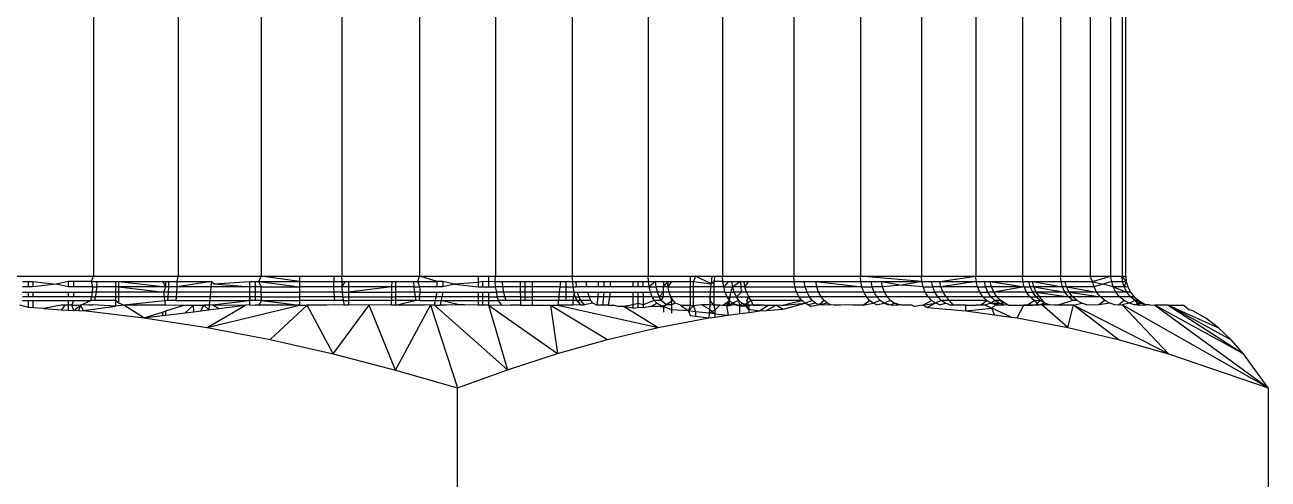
# Model space of a CAD drawing. Header units: millimetres. Extents: x 243 to 2849, y 203 to 3454.
# Drawn here: x 1008.44 to 1019.15, y 1586.66 to 1590.57 of the extents above; entities that cross this region are included whole.
import ezdxf

# ---------------------------------------------------------------- set-up
doc = ezdxf.new("R2010")
doc.units = ezdxf.units.MM

msp = doc.modelspace()

# ---------------------------------------------------------------- linework, layer by layer
for p, q in [((1009.028, 1590.656), (1009.028, 1588.406)), ((1009.757, 1590.656), (1009.757, 1588.406)), ((1010.474, 1590.656), (1010.474, 1588.406)), ((1011.17, 1590.656), (1011.17, 1588.406)), ((1011.838, 1590.656), (1011.838, 1588.406)), ((1012.494, 1590.656), (1012.494, 1588.406)), ((1013.155, 1590.656), (1013.155, 1588.406)), ((1013.81, 1590.656), (1013.81, 1588.406)), ((1014.45, 1590.656), (1014.45, 1588.406)), ((1015.063, 1590.656), (1015.063, 1588.406)), ((1015.638, 1590.656), (1015.638, 1588.406)), ((1016.164, 1590.656), (1016.164, 1588.406)), ((1016.632, 1590.656), (1016.632, 1588.406)), ((1017.034, 1590.656), (1017.034, 1588.406)), ((1017.363, 1590.656), (1017.363, 1588.406)), ((1017.617, 1590.656), (1017.617, 1588.406)), ((1017.793, 1590.656), (1017.793, 1588.406)), ((1017.895, 1590.656), (1017.895, 1588.406)), ((1017.925, 1588.406), (1017.925, 1590.656)), ((1008.297, 1588.406), (1009.028, 1588.406)), ((1009.01, 1588.361), (1009.028, 1588.406)), ((1009.028, 1588.406), (1009.757, 1588.406)), ((1009.75, 1588.361), (1009.757, 1588.406)), ((1009.757, 1588.406), (1010.474, 1588.406)), ((1010.453, 1588.361), (1010.474, 1588.406)), ((1010.474, 1588.406), (1010.803, 1588.406)), ((1010.803, 1588.361), (1010.474, 1588.406)), ((1010.803, 1588.406), (1011.099, 1588.406)), ((1010.803, 1588.406), (1010.803, 1588.361)), ((1011.099, 1588.406), (1011.17, 1588.406)), ((1011.099, 1588.406), (1011.099, 1588.361)), ((1011.17, 1588.406), (1011.838, 1588.406)), ((1011.171, 1588.361), (1011.17, 1588.406)), ((1011.823, 1588.361), (1011.838, 1588.406)), ((1011.838, 1588.406), (1012.343, 1588.406)), ((1011.989, 1588.361), (1011.838, 1588.406)), ((1012.343, 1588.406), (1012.343, 1588.351)), ((1012.343, 1588.406), (1012.434, 1588.406)), ((1012.434, 1588.406), (1012.434, 1588.357)), ((1012.434, 1588.406), (1012.494, 1588.406)), ((1012.489, 1588.361), (1012.494, 1588.406)), ((1012.494, 1588.406), (1013.155, 1588.406)), ((1013.155, 1588.406), (1013.81, 1588.406)), ((1013.16, 1588.361), (1013.155, 1588.406)), ((1013.812, 1588.361), (1013.81, 1588.406)), ((1013.81, 1588.406), (1014.17, 1588.406)), ((1014.17, 1588.406), (1014.217, 1588.406)), ((1014.17, 1588.406), (1014.17, 1588.361)), ((1014.217, 1588.406), (1014.199, 1588.361)), ((1014.217, 1588.406), (1014.356, 1588.406)), ((1014.352, 1588.341), (1014.217, 1588.406)), ((1014.356, 1588.406), (1014.352, 1588.341)), ((1014.356, 1588.406), (1014.383, 1588.406)), ((1014.383, 1588.406), (1014.376, 1588.361)), ((1014.383, 1588.406), (1014.45, 1588.406)), ((1014.45, 1588.406), (1015.063, 1588.406)), ((1014.452, 1588.361), (1014.45, 1588.406)), ((1015.063, 1588.406), (1015.638, 1588.406)), ((1015.066, 1588.361), (1015.063, 1588.406)), ((1015.638, 1588.406), (1016.164, 1588.406)), ((1015.641, 1588.361), (1015.638, 1588.406)), ((1016.168, 1588.361), (1015.638, 1588.406)), ((1016.164, 1588.406), (1016.632, 1588.406)), ((1016.168, 1588.361), (1016.164, 1588.406)), ((1016.322, 1588.361), (1016.632, 1588.406)), ((1016.632, 1588.406), (1017.034, 1588.406)), ((1016.636, 1588.361), (1016.632, 1588.406)), ((1017.034, 1588.406), (1017.363, 1588.406)), ((1017.038, 1588.361), (1017.034, 1588.406)), ((1017.363, 1588.406), (1017.617, 1588.406)), ((1017.367, 1588.361), (1017.363, 1588.406)), ((1017.617, 1588.406), (1017.793, 1588.406)), ((1017.639, 1588.361), (1017.617, 1588.406)), ((1017.639, 1588.361), (1017.793, 1588.406)), ((1017.793, 1588.406), (1017.895, 1588.406)), ((1017.804, 1588.361), (1017.793, 1588.406)), ((1017.895, 1588.406), (1017.925, 1588.406)), ((1017.898, 1588.361), (1017.895, 1588.406)), ((1017.929, 1588.361), (1017.895, 1588.406)), ((1017.925, 1588.406), (1017.929, 1588.361)), ((1008.416, 1588.361), (1008.467, 1588.361)), ((1008.467, 1588.314), (1008.416, 1588.314)), ((1008.416, 1588.269), (1008.467, 1588.269)), ((1008.467, 1588.314), (1008.467, 1588.361)), ((1008.467, 1588.361), (1008.506, 1588.361)), ((1008.506, 1588.314), (1008.467, 1588.314)), ((1008.467, 1588.229), (1008.467, 1588.269)), ((1008.467, 1588.269), (1008.506, 1588.269)), ((1008.506, 1588.361), (1008.506, 1588.314)), ((1008.506, 1588.361), (1008.708, 1588.337)), ((1008.708, 1588.337), (1008.506, 1588.314)), ((1008.506, 1588.269), (1008.506, 1588.229)), ((1008.506, 1588.269), (1008.811, 1588.269)), ((1008.811, 1588.361), (1008.708, 1588.337)), ((1008.811, 1588.314), (1008.708, 1588.337)), ((1008.811, 1588.361), (1008.811, 1588.314)), ((1008.86, 1588.361), (1008.811, 1588.361)), ((1008.86, 1588.314), (1008.811, 1588.314)), ((1008.811, 1588.269), (1008.811, 1588.229)), ((1008.811, 1588.269), (1008.86, 1588.269)), ((1008.86, 1588.314), (1008.86, 1588.361)), ((1009.01, 1588.361), (1008.86, 1588.361)), ((1009.024, 1588.314), (1008.86, 1588.314)), ((1008.86, 1588.229), (1008.86, 1588.269)), ((1008.86, 1588.269), (1009.02, 1588.269)), ((1009.024, 1588.314), (1009.01, 1588.361)), ((1009.01, 1588.361), (1009.059, 1588.361)), ((1009.014, 1588.229), (1009.02, 1588.269)), ((1009.02, 1588.269), (1009.024, 1588.314)), ((1009.053, 1588.269), (1009.02, 1588.269)), ((1009.024, 1588.314), (1009.057, 1588.314)), ((1009.047, 1588.229), (1009.053, 1588.269)), ((1009.053, 1588.269), (1009.057, 1588.314)), ((1009.219, 1588.269), (1009.053, 1588.269)), ((1009.057, 1588.314), (1009.059, 1588.361)), ((1009.219, 1588.314), (1009.057, 1588.314)), ((1009.059, 1588.361), (1009.219, 1588.361)), ((1009.219, 1588.361), (1009.248, 1588.361)), ((1009.219, 1588.361), (1009.219, 1588.314)), ((1009.248, 1588.314), (1009.219, 1588.314)), ((1009.219, 1588.314), (1009.219, 1588.269)), ((1009.248, 1588.269), (1009.219, 1588.269)), ((1009.219, 1588.269), (1009.219, 1588.229)), ((1009.248, 1588.314), (1009.248, 1588.361)), ((1009.248, 1588.361), (1009.624, 1588.361)), ((1009.248, 1588.361), (1009.651, 1588.314)), ((1009.651, 1588.314), (1009.248, 1588.314)), ((1009.248, 1588.269), (1009.248, 1588.314)), ((1009.248, 1588.314), (1009.635, 1588.269)), ((1009.248, 1588.229), (1009.248, 1588.269)), ((1009.635, 1588.269), (1009.248, 1588.269)), ((1009.624, 1588.361), (1009.651, 1588.314)), ((1009.624, 1588.361), (1009.651, 1588.361)), ((1009.635, 1588.269), (1009.651, 1588.314)), ((1009.639, 1588.229), (1009.635, 1588.269)), ((1009.675, 1588.269), (1009.635, 1588.269)), ((1009.651, 1588.314), (1009.651, 1588.361)), ((1009.651, 1588.361), (1009.678, 1588.361)), ((1009.677, 1588.314), (1009.651, 1588.314)), ((1009.672, 1588.229), (1009.675, 1588.269)), ((1009.675, 1588.269), (1009.677, 1588.314)), ((1009.747, 1588.269), (1009.675, 1588.269)), ((1009.677, 1588.314), (1009.678, 1588.361)), ((1009.712, 1588.316), (1009.677, 1588.314)), ((1009.749, 1588.314), (1009.677, 1588.314)), ((1009.678, 1588.361), (1009.75, 1588.361)), ((1009.749, 1588.314), (1009.712, 1588.316)), ((1009.744, 1588.229), (1009.747, 1588.269)), ((1009.747, 1588.269), (1009.749, 1588.314)), ((1010.037, 1588.269), (1009.747, 1588.269)), ((1009.749, 1588.314), (1009.75, 1588.361)), ((1010.046, 1588.361), (1009.749, 1588.314)), ((1010.041, 1588.314), (1009.749, 1588.314)), ((1009.75, 1588.361), (1010.046, 1588.361)), ((1010.037, 1588.269), (1010.033, 1588.229)), ((1010.041, 1588.314), (1010.037, 1588.269)), ((1010.375, 1588.269), (1010.037, 1588.269)), ((1010.046, 1588.361), (1010.041, 1588.314)), ((1010.375, 1588.314), (1010.041, 1588.314)), ((1010.046, 1588.361), (1010.068, 1588.34)), ((1010.068, 1588.34), (1010.375, 1588.361)), ((1010.068, 1588.34), (1010.375, 1588.314)), ((1010.375, 1588.314), (1010.375, 1588.361)), ((1010.375, 1588.361), (1010.425, 1588.361)), ((1010.375, 1588.269), (1010.375, 1588.314)), ((1010.425, 1588.314), (1010.375, 1588.314)), ((1010.375, 1588.229), (1010.375, 1588.269)), ((1010.425, 1588.269), (1010.375, 1588.269)), ((1010.425, 1588.314), (1010.425, 1588.361)), ((1010.425, 1588.361), (1010.453, 1588.361)), ((1010.425, 1588.269), (1010.425, 1588.314)), ((1010.474, 1588.314), (1010.425, 1588.314)), ((1010.425, 1588.229), (1010.425, 1588.269)), ((1010.474, 1588.269), (1010.425, 1588.269)), ((1010.425, 1588.197), (1010.425, 1588.269)), ((1010.474, 1588.314), (1010.453, 1588.361)), ((1010.453, 1588.361), (1010.803, 1588.361)), ((1010.453, 1588.361), (1010.803, 1588.314)), ((1010.474, 1588.269), (1010.474, 1588.314)), ((1010.474, 1588.314), (1010.803, 1588.314)), ((1010.475, 1588.229), (1010.474, 1588.269)), ((1010.474, 1588.269), (1010.803, 1588.269)), ((1010.803, 1588.361), (1011.099, 1588.361)), ((1010.803, 1588.361), (1010.803, 1588.314)), ((1011.1, 1588.314), (1010.803, 1588.314)), ((1010.803, 1588.314), (1010.803, 1588.269)), ((1011.102, 1588.269), (1010.803, 1588.269)), ((1010.803, 1588.269), (1010.803, 1588.229)), ((1011.1, 1588.314), (1011.099, 1588.361)), ((1011.099, 1588.361), (1011.171, 1588.361)), ((1011.102, 1588.269), (1011.1, 1588.314)), ((1011.172, 1588.314), (1011.1, 1588.314)), ((1011.105, 1588.229), (1011.102, 1588.269)), ((1011.175, 1588.269), (1011.102, 1588.269)), ((1011.172, 1588.314), (1011.171, 1588.361)), ((1011.171, 1588.361), (1011.198, 1588.361)), ((1011.172, 1588.314), (1011.198, 1588.361)), ((1011.175, 1588.269), (1011.172, 1588.314)), ((1011.226, 1588.314), (1011.172, 1588.314)), ((1011.178, 1588.229), (1011.175, 1588.269)), ((1011.182, 1588.197), (1011.175, 1588.269)), ((1011.175, 1588.269), (1011.226, 1588.269)), ((1011.198, 1588.361), (1011.226, 1588.361)), ((1011.226, 1588.361), (1011.602, 1588.361)), ((1011.226, 1588.361), (1011.226, 1588.314)), ((1011.601, 1588.314), (1011.226, 1588.314)), ((1011.601, 1588.314), (1011.226, 1588.269)), ((1011.226, 1588.314), (1011.226, 1588.269)), ((1011.226, 1588.269), (1011.6, 1588.269)), ((1011.226, 1588.269), (1011.226, 1588.229)), ((1011.599, 1588.229), (1011.6, 1588.269)), ((1011.6, 1588.269), (1011.601, 1588.314)), ((1011.6, 1588.269), (1011.63, 1588.269)), ((1011.601, 1588.314), (1011.602, 1588.361)), ((1011.63, 1588.314), (1011.601, 1588.314)), ((1011.602, 1588.361), (1011.63, 1588.361)), ((1011.63, 1588.361), (1011.79, 1588.361)), ((1011.63, 1588.361), (1011.63, 1588.314)), ((1011.793, 1588.314), (1011.63, 1588.314)), ((1011.63, 1588.314), (1011.63, 1588.269)), ((1011.63, 1588.269), (1011.63, 1588.229)), ((1011.797, 1588.269), (1011.63, 1588.269)), ((1011.793, 1588.314), (1011.79, 1588.361)), ((1011.79, 1588.361), (1011.823, 1588.361)), ((1011.797, 1588.269), (1011.793, 1588.314)), ((1011.793, 1588.314), (1011.841, 1588.314)), ((1011.846, 1588.269), (1011.797, 1588.269)), ((1011.803, 1588.229), (1011.797, 1588.269)), ((1011.841, 1588.314), (1011.823, 1588.361)), ((1011.823, 1588.361), (1011.989, 1588.361)), ((1011.835, 1588.229), (1011.846, 1588.269)), ((1011.846, 1588.269), (1011.841, 1588.314)), ((1011.989, 1588.314), (1011.841, 1588.314)), ((1011.846, 1588.269), (1011.989, 1588.269)), ((1011.981, 1588.229), (1011.989, 1588.269)), ((1011.989, 1588.314), (1011.989, 1588.361)), ((1012.038, 1588.361), (1011.989, 1588.361)), ((1012.038, 1588.314), (1011.989, 1588.314)), ((1011.989, 1588.269), (1012.038, 1588.269)), ((1012.038, 1588.269), (1012.031, 1588.229)), ((1012.038, 1588.361), (1012.038, 1588.314)), ((1012.141, 1588.337), (1012.038, 1588.361)), ((1012.141, 1588.337), (1012.038, 1588.314)), ((1012.038, 1588.269), (1012.343, 1588.269)), ((1012.343, 1588.351), (1012.141, 1588.337)), ((1012.141, 1588.337), (1012.343, 1588.314)), ((1012.383, 1588.361), (1012.343, 1588.351)), ((1012.343, 1588.351), (1012.343, 1588.314)), ((1012.343, 1588.314), (1012.383, 1588.314)), ((1012.343, 1588.269), (1012.343, 1588.229)), ((1012.343, 1588.269), (1012.383, 1588.269)), ((1012.383, 1588.314), (1012.383, 1588.361)), ((1012.434, 1588.357), (1012.383, 1588.361)), ((1012.383, 1588.314), (1012.434, 1588.314)), ((1012.383, 1588.229), (1012.383, 1588.269)), ((1012.383, 1588.269), (1012.434, 1588.269)), ((1012.489, 1588.361), (1012.434, 1588.357)), ((1012.434, 1588.357), (1012.434, 1588.314)), ((1012.434, 1588.314), (1012.493, 1588.314)), ((1012.434, 1588.269), (1012.434, 1588.229)), ((1012.434, 1588.269), (1012.505, 1588.269)), ((1012.493, 1588.314), (1012.489, 1588.361)), ((1012.489, 1588.361), (1012.553, 1588.361)), ((1012.505, 1588.269), (1012.493, 1588.314)), ((1012.557, 1588.314), (1012.493, 1588.314)), ((1012.508, 1588.229), (1012.505, 1588.269)), ((1012.564, 1588.269), (1012.505, 1588.269)), ((1012.557, 1588.314), (1012.553, 1588.361)), ((1012.553, 1588.361), (1012.706, 1588.361)), ((1012.564, 1588.269), (1012.557, 1588.314)), ((1012.706, 1588.314), (1012.557, 1588.314)), ((1012.573, 1588.229), (1012.564, 1588.269)), ((1012.707, 1588.269), (1012.564, 1588.269)), ((1012.706, 1588.361), (1012.75, 1588.361)), ((1012.706, 1588.361), (1012.706, 1588.314)), ((1012.75, 1588.314), (1012.706, 1588.314)), ((1012.706, 1588.314), (1012.707, 1588.269)), ((1012.75, 1588.269), (1012.707, 1588.269)), ((1012.707, 1588.269), (1012.708, 1588.229)), ((1012.75, 1588.314), (1012.75, 1588.361)), ((1012.75, 1588.361), (1012.81, 1588.361)), ((1012.75, 1588.269), (1012.75, 1588.314)), ((1012.81, 1588.314), (1012.75, 1588.314)), ((1012.75, 1588.197), (1012.75, 1588.269)), ((1012.81, 1588.269), (1012.75, 1588.269)), ((1012.81, 1588.361), (1012.81, 1588.314)), ((1012.81, 1588.361), (1013.053, 1588.361)), ((1013.048, 1588.314), (1012.81, 1588.314)), ((1012.81, 1588.314), (1012.81, 1588.269)), ((1012.81, 1588.269), (1012.81, 1588.229)), ((1013.043, 1588.269), (1012.81, 1588.269)), ((1013.043, 1588.269), (1013.039, 1588.229)), ((1013.048, 1588.314), (1013.043, 1588.269)), ((1013.101, 1588.269), (1013.043, 1588.269)), ((1013.053, 1588.361), (1013.048, 1588.314)), ((1013.048, 1588.314), (1013.101, 1588.314)), ((1013.053, 1588.361), (1013.101, 1588.361)), ((1013.101, 1588.314), (1013.101, 1588.361)), ((1013.101, 1588.361), (1013.16, 1588.361)), ((1013.101, 1588.269), (1013.101, 1588.314)), ((1013.101, 1588.314), (1013.161, 1588.314)), ((1013.101, 1588.229), (1013.101, 1588.269)), ((1013.17, 1588.269), (1013.101, 1588.269)), ((1013.161, 1588.314), (1013.16, 1588.361)), ((1013.16, 1588.361), (1013.187, 1588.361)), ((1013.17, 1588.269), (1013.16, 1588.197)), ((1013.17, 1588.269), (1013.161, 1588.314)), ((1013.161, 1588.314), (1013.192, 1588.314)), ((1013.181, 1588.229), (1013.17, 1588.269)), ((1013.17, 1588.269), (1013.2, 1588.269)), ((1013.192, 1588.314), (1013.187, 1588.361)), ((1013.187, 1588.361), (1013.274, 1588.361)), ((1013.279, 1588.314), (1013.192, 1588.314)), ((1013.212, 1588.229), (1013.2, 1588.269)), ((1013.2, 1588.269), (1013.288, 1588.269)), ((1013.279, 1588.314), (1013.274, 1588.361)), ((1013.274, 1588.361), (1013.379, 1588.361)), ((1013.379, 1588.314), (1013.279, 1588.314)), ((1013.3, 1588.229), (1013.288, 1588.269)), ((1013.288, 1588.269), (1013.379, 1588.269)), ((1013.379, 1588.269), (1013.375, 1588.229)), ((1013.379, 1588.361), (1013.379, 1588.314)), ((1013.379, 1588.361), (1013.43, 1588.361)), ((1013.43, 1588.314), (1013.379, 1588.314)), ((1013.379, 1588.269), (1013.43, 1588.269)), ((1013.426, 1588.229), (1013.43, 1588.269)), ((1013.43, 1588.314), (1013.43, 1588.361)), ((1013.43, 1588.361), (1013.48, 1588.361)), ((1013.48, 1588.314), (1013.43, 1588.314)), ((1013.43, 1588.269), (1013.48, 1588.269)), ((1013.48, 1588.269), (1013.475, 1588.229)), ((1013.48, 1588.361), (1013.48, 1588.314)), ((1013.48, 1588.361), (1013.677, 1588.361)), ((1013.677, 1588.314), (1013.48, 1588.314)), ((1013.48, 1588.269), (1013.677, 1588.269)), ((1013.677, 1588.361), (1013.677, 1588.314)), ((1013.677, 1588.361), (1013.722, 1588.361)), ((1013.722, 1588.314), (1013.677, 1588.314)), ((1013.677, 1588.269), (1013.722, 1588.269)), ((1013.677, 1588.269), (1013.677, 1588.158)), ((1013.722, 1588.314), (1013.722, 1588.361)), ((1013.722, 1588.361), (1013.764, 1588.361)), ((1013.764, 1588.314), (1013.722, 1588.314)), ((1013.722, 1588.229), (1013.722, 1588.269)), ((1013.722, 1588.269), (1013.764, 1588.269)), ((1013.764, 1588.361), (1013.764, 1588.314)), ((1013.764, 1588.361), (1013.812, 1588.361)), ((1013.818, 1588.314), (1013.764, 1588.314)), ((1013.764, 1588.269), (1013.765, 1588.229)), ((1013.764, 1588.269), (1013.829, 1588.269)), ((1013.818, 1588.314), (1013.812, 1588.361)), ((1013.812, 1588.361), (1013.871, 1588.361)), ((1013.871, 1588.361), (1013.818, 1588.314)), ((1013.818, 1588.314), (1013.877, 1588.314)), ((1013.829, 1588.269), (1013.818, 1588.314)), ((1013.888, 1588.269), (1013.829, 1588.269)), ((1013.843, 1588.229), (1013.829, 1588.269)), ((1013.877, 1588.314), (1013.871, 1588.361)), ((1013.871, 1588.361), (1013.942, 1588.361)), ((1013.888, 1588.269), (1013.877, 1588.314)), ((1013.942, 1588.314), (1013.877, 1588.314)), ((1013.903, 1588.229), (1013.888, 1588.269)), ((1013.942, 1588.269), (1013.888, 1588.269)), ((1013.942, 1588.269), (1013.903, 1588.229)), ((1013.942, 1588.361), (1013.982, 1588.361)), ((1013.942, 1588.314), (1013.982, 1588.361)), ((1013.942, 1588.361), (1013.942, 1588.314)), ((1013.978, 1588.314), (1013.942, 1588.314)), ((1013.942, 1588.269), (1013.942, 1588.314)), ((1013.989, 1588.269), (1013.942, 1588.269)), ((1013.942, 1588.229), (1013.942, 1588.269)), ((1013.978, 1588.314), (1013.982, 1588.361)), ((1014.011, 1588.361), (1013.978, 1588.314)), ((1013.989, 1588.269), (1013.978, 1588.314)), ((1013.978, 1588.314), (1014.17, 1588.314)), ((1013.982, 1588.361), (1014.011, 1588.361)), ((1014.005, 1588.229), (1013.989, 1588.269)), ((1014.17, 1588.269), (1013.989, 1588.269)), ((1014.011, 1588.361), (1014.17, 1588.361)), ((1014.17, 1588.361), (1014.17, 1588.314)), ((1014.17, 1588.361), (1014.199, 1588.361)), ((1014.199, 1588.314), (1014.17, 1588.314)), ((1014.17, 1588.314), (1014.17, 1588.269)), ((1014.199, 1588.269), (1014.17, 1588.269)), ((1014.17, 1588.269), (1014.17, 1588.229)), ((1014.199, 1588.314), (1014.199, 1588.361)), ((1014.199, 1588.361), (1014.352, 1588.341)), ((1014.199, 1588.269), (1014.199, 1588.314)), ((1014.35, 1588.314), (1014.199, 1588.314)), ((1014.199, 1588.229), (1014.199, 1588.269)), ((1014.347, 1588.269), (1014.199, 1588.269)), ((1014.344, 1588.229), (1014.347, 1588.269)), ((1014.347, 1588.269), (1014.35, 1588.314)), ((1014.376, 1588.269), (1014.347, 1588.269)), ((1014.35, 1588.314), (1014.352, 1588.341)), ((1014.376, 1588.314), (1014.35, 1588.314)), ((1014.352, 1588.341), (1014.376, 1588.361)), ((1014.452, 1588.361), (1014.376, 1588.361)), ((1014.376, 1588.361), (1014.376, 1588.314)), ((1014.376, 1588.314), (1014.376, 1588.269)), ((1014.46, 1588.314), (1014.376, 1588.314)), ((1014.472, 1588.269), (1014.376, 1588.269)), ((1014.376, 1588.269), (1014.376, 1588.229)), ((1014.46, 1588.314), (1014.452, 1588.361)), ((1014.452, 1588.361), (1014.5, 1588.361)), ((1014.5, 1588.361), (1014.46, 1588.314)), ((1014.472, 1588.269), (1014.46, 1588.314)), ((1014.46, 1588.314), (1014.538, 1588.314)), ((1014.489, 1588.229), (1014.472, 1588.269)), ((1014.472, 1588.269), (1014.522, 1588.269)), ((1014.5, 1588.361), (1014.531, 1588.361)), ((1014.511, 1588.197), (1014.522, 1588.269)), ((1014.522, 1588.269), (1014.538, 1588.314)), ((1014.522, 1588.269), (1014.551, 1588.269)), ((1014.538, 1588.314), (1014.531, 1588.361)), ((1014.531, 1588.361), (1014.604, 1588.361)), ((1014.604, 1588.361), (1014.538, 1588.314)), ((1014.551, 1588.269), (1014.538, 1588.314)), ((1014.607, 1588.314), (1014.538, 1588.314)), ((1014.569, 1588.229), (1014.551, 1588.269)), ((1014.609, 1588.269), (1014.551, 1588.269)), ((1014.609, 1588.269), (1014.569, 1588.229)), ((1014.604, 1588.361), (1014.636, 1588.361)), ((1014.604, 1588.361), (1014.607, 1588.314)), ((1014.643, 1588.314), (1014.607, 1588.314)), ((1014.607, 1588.314), (1014.609, 1588.269)), ((1014.656, 1588.269), (1014.609, 1588.269)), ((1014.643, 1588.314), (1014.636, 1588.361)), ((1014.636, 1588.361), (1014.675, 1588.361)), ((1014.643, 1588.314), (1014.675, 1588.361)), ((1014.656, 1588.269), (1014.643, 1588.314)), ((1014.643, 1588.314), (1015.074, 1588.314)), ((1014.675, 1588.229), (1014.656, 1588.269)), ((1015.088, 1588.269), (1014.656, 1588.269)), ((1014.675, 1588.361), (1015.066, 1588.361)), ((1015.074, 1588.314), (1015.066, 1588.361)), ((1015.066, 1588.361), (1015.154, 1588.361)), ((1015.088, 1588.269), (1015.074, 1588.314)), ((1015.074, 1588.314), (1015.163, 1588.314)), ((1015.108, 1588.229), (1015.088, 1588.269)), ((1015.088, 1588.269), (1015.178, 1588.269)), ((1015.163, 1588.314), (1015.154, 1588.361)), ((1015.154, 1588.361), (1015.255, 1588.361)), ((1015.178, 1588.269), (1015.163, 1588.314)), ((1015.263, 1588.314), (1015.163, 1588.314)), ((1015.198, 1588.229), (1015.178, 1588.269)), ((1015.278, 1588.269), (1015.178, 1588.269)), ((1015.263, 1588.314), (1015.255, 1588.361)), ((1015.255, 1588.361), (1015.641, 1588.361)), ((1015.255, 1588.361), (1015.65, 1588.314)), ((1015.278, 1588.269), (1015.263, 1588.314)), ((1015.65, 1588.314), (1015.263, 1588.314)), ((1015.299, 1588.229), (1015.278, 1588.269)), ((1015.667, 1588.269), (1015.278, 1588.269)), ((1015.65, 1588.314), (1015.641, 1588.361)), ((1015.641, 1588.361), (1015.731, 1588.361)), ((1015.667, 1588.269), (1015.65, 1588.314)), ((1015.65, 1588.314), (1015.74, 1588.314)), ((1015.689, 1588.229), (1015.667, 1588.269)), ((1015.667, 1588.269), (1015.757, 1588.269)), ((1015.74, 1588.314), (1015.731, 1588.361)), ((1015.731, 1588.361), (1015.819, 1588.361)), ((1015.757, 1588.269), (1015.74, 1588.314)), ((1015.829, 1588.314), (1015.74, 1588.314)), ((1015.78, 1588.229), (1015.757, 1588.269)), ((1015.845, 1588.269), (1015.757, 1588.269)), ((1015.829, 1588.314), (1015.819, 1588.361)), ((1015.819, 1588.361), (1016.168, 1588.361)), ((1015.819, 1588.361), (1015.996, 1588.33)), ((1015.996, 1588.33), (1015.829, 1588.314)), ((1015.845, 1588.269), (1015.829, 1588.314)), ((1015.869, 1588.229), (1015.845, 1588.269)), ((1016.196, 1588.269), (1015.845, 1588.269)), ((1016.168, 1588.361), (1015.996, 1588.33)), ((1016.178, 1588.314), (1015.996, 1588.33)), ((1016.178, 1588.314), (1016.168, 1588.361)), ((1016.168, 1588.361), (1016.251, 1588.361)), ((1016.196, 1588.269), (1016.178, 1588.314)), ((1016.178, 1588.314), (1016.261, 1588.314)), ((1016.221, 1588.229), (1016.196, 1588.269)), ((1016.196, 1588.269), (1016.279, 1588.269)), ((1016.261, 1588.314), (1016.251, 1588.361)), ((1016.251, 1588.361), (1016.322, 1588.361)), ((1016.279, 1588.269), (1016.261, 1588.314)), ((1016.332, 1588.314), (1016.261, 1588.314)), ((1016.304, 1588.229), (1016.279, 1588.269)), ((1016.35, 1588.269), (1016.279, 1588.269)), ((1016.332, 1588.314), (1016.322, 1588.361)), ((1016.322, 1588.361), (1016.636, 1588.361)), ((1016.636, 1588.361), (1016.332, 1588.314)), ((1016.35, 1588.269), (1016.332, 1588.314)), ((1016.647, 1588.314), (1016.332, 1588.314)), ((1016.376, 1588.229), (1016.35, 1588.269)), ((1016.666, 1588.269), (1016.35, 1588.269)), ((1016.647, 1588.314), (1016.636, 1588.361)), ((1016.636, 1588.361), (1016.706, 1588.361)), ((1016.666, 1588.269), (1016.647, 1588.314)), ((1016.647, 1588.314), (1016.717, 1588.314)), ((1016.693, 1588.229), (1016.666, 1588.269)), ((1016.666, 1588.269), (1016.736, 1588.269)), ((1016.717, 1588.314), (1016.706, 1588.361)), ((1016.706, 1588.361), (1016.756, 1588.361)), ((1016.736, 1588.269), (1016.717, 1588.314)), ((1016.768, 1588.314), (1016.717, 1588.314)), ((1016.763, 1588.229), (1016.736, 1588.269)), ((1016.787, 1588.269), (1016.736, 1588.269)), ((1016.768, 1588.314), (1016.756, 1588.361)), ((1016.756, 1588.361), (1017.038, 1588.361)), ((1016.756, 1588.361), (1017.049, 1588.314)), ((1016.787, 1588.269), (1016.768, 1588.314)), ((1017.049, 1588.314), (1016.768, 1588.314)), ((1017.049, 1588.314), (1016.787, 1588.269)), ((1016.815, 1588.229), (1016.787, 1588.269)), ((1017.07, 1588.269), (1016.787, 1588.269)), ((1017.049, 1588.314), (1017.038, 1588.361)), ((1017.038, 1588.361), (1017.09, 1588.361)), ((1017.07, 1588.269), (1017.049, 1588.314)), ((1017.049, 1588.314), (1017.102, 1588.314)), ((1017.098, 1588.229), (1017.07, 1588.269)), ((1017.07, 1588.269), (1017.123, 1588.269)), ((1017.102, 1588.314), (1017.09, 1588.361)), ((1017.09, 1588.361), (1017.121, 1588.361)), ((1017.123, 1588.269), (1017.102, 1588.314)), ((1017.133, 1588.314), (1017.102, 1588.314)), ((1017.133, 1588.314), (1017.121, 1588.361)), ((1017.121, 1588.361), (1017.367, 1588.361)), ((1017.121, 1588.361), (1017.379, 1588.314)), ((1017.152, 1588.229), (1017.123, 1588.269)), ((1017.153, 1588.269), (1017.123, 1588.269)), ((1017.153, 1588.269), (1017.133, 1588.314)), ((1017.379, 1588.314), (1017.133, 1588.314)), ((1017.133, 1588.314), (1017.401, 1588.269)), ((1017.182, 1588.229), (1017.153, 1588.269)), ((1017.401, 1588.269), (1017.153, 1588.269)), ((1017.153, 1588.269), (1017.431, 1588.229)), ((1017.379, 1588.314), (1017.367, 1588.361)), ((1017.367, 1588.361), (1017.402, 1588.361)), ((1017.401, 1588.269), (1017.379, 1588.314)), ((1017.414, 1588.314), (1017.379, 1588.314)), ((1017.431, 1588.229), (1017.401, 1588.269)), ((1017.436, 1588.269), (1017.401, 1588.269)), ((1017.414, 1588.314), (1017.402, 1588.361)), ((1017.402, 1588.361), (1017.639, 1588.361)), ((1017.652, 1588.314), (1017.414, 1588.314)), ((1017.436, 1588.269), (1017.414, 1588.314)), ((1017.414, 1588.314), (1017.674, 1588.269)), ((1017.674, 1588.269), (1017.436, 1588.269)), ((1017.466, 1588.229), (1017.436, 1588.269)), ((1017.436, 1588.269), (1017.706, 1588.229)), ((1017.652, 1588.314), (1017.639, 1588.361)), ((1017.639, 1588.361), (1017.728, 1588.337)), ((1017.728, 1588.337), (1017.652, 1588.314)), ((1017.674, 1588.269), (1017.652, 1588.314)), ((1017.84, 1588.269), (1017.674, 1588.269)), ((1017.706, 1588.229), (1017.674, 1588.269)), ((1017.804, 1588.361), (1017.728, 1588.337)), ((1017.817, 1588.314), (1017.728, 1588.337)), ((1017.817, 1588.314), (1017.804, 1588.361)), ((1017.804, 1588.361), (1017.898, 1588.361)), ((1017.912, 1588.314), (1017.817, 1588.314)), ((1017.84, 1588.269), (1017.817, 1588.314)), ((1017.817, 1588.314), (1017.935, 1588.269)), ((1017.935, 1588.269), (1017.84, 1588.269)), ((1017.871, 1588.229), (1017.84, 1588.269)), ((1017.912, 1588.314), (1017.898, 1588.361)), ((1017.898, 1588.361), (1017.929, 1588.361)), ((1017.929, 1588.361), (1017.912, 1588.314)), ((1017.942, 1588.314), (1017.912, 1588.314)), ((1017.935, 1588.269), (1017.912, 1588.314)), ((1017.929, 1588.361), (1017.942, 1588.314)), ((1017.965, 1588.269), (1017.935, 1588.269)), ((1017.967, 1588.229), (1017.935, 1588.269)), ((1017.942, 1588.314), (1017.965, 1588.269)), ((1017.965, 1588.269), (1017.998, 1588.229)), ((1008.467, 1588.136), (1008.395, 1588.156)), ((1008.467, 1588.229), (1008.416, 1588.229)), ((1008.416, 1588.197), (1008.467, 1588.197)), ((1008.506, 1588.229), (1008.467, 1588.229)), ((1008.467, 1588.136), (1008.467, 1588.197)), ((1008.467, 1588.197), (1008.506, 1588.197)), ((1008.811, 1588.229), (1008.506, 1588.229)), ((1008.506, 1588.197), (1008.506, 1588.134)), ((1008.506, 1588.197), (1008.811, 1588.197)), ((1008.751, 1588.156), (1008.601, 1588.127)), ((1008.78, 1588.156), (1008.751, 1588.156)), ((1008.78, 1588.156), (1008.754, 1588.117)), ((1008.842, 1588.156), (1008.78, 1588.156)), ((1008.86, 1588.229), (1008.811, 1588.229)), ((1008.811, 1588.197), (1008.86, 1588.197)), ((1008.811, 1588.197), (1008.811, 1588.113)), ((1008.842, 1588.156), (1008.86, 1588.197)), ((1008.86, 1588.11), (1008.842, 1588.156)), ((1008.842, 1588.156), (1008.917, 1588.156)), ((1009.014, 1588.229), (1008.86, 1588.229)), ((1008.86, 1588.197), (1009.006, 1588.197)), ((1008.86, 1588.11), (1008.917, 1588.156)), ((1008.901, 1588.107), (1008.917, 1588.156)), ((1008.917, 1588.156), (1009.006, 1588.197)), ((1008.989, 1588.16), (1008.917, 1588.156)), ((1008.942, 1588.11), (1008.917, 1588.156)), ((1008.989, 1588.16), (1009.023, 1588.16)), ((1009.006, 1588.197), (1009.014, 1588.229)), ((1009.039, 1588.197), (1009.006, 1588.197)), ((1009.014, 1588.229), (1009.047, 1588.229)), ((1009.219, 1588.147), (1009.023, 1588.16)), ((1009.039, 1588.197), (1009.047, 1588.229)), ((1009.219, 1588.197), (1009.039, 1588.197)), ((1009.219, 1588.229), (1009.047, 1588.229)), ((1009.248, 1588.229), (1009.219, 1588.229)), ((1009.219, 1588.229), (1009.219, 1588.197)), ((1009.248, 1588.174), (1009.219, 1588.197)), ((1009.219, 1588.197), (1009.219, 1588.147)), ((1009.29, 1588.156), (1009.219, 1588.147)), ((1009.248, 1588.174), (1009.248, 1588.229)), ((1009.639, 1588.229), (1009.248, 1588.229)), ((1009.29, 1588.156), (1009.248, 1588.174)), ((1009.668, 1588.197), (1009.29, 1588.156)), ((1009.462, 1588.046), (1009.29, 1588.156)), ((1009.648, 1588.156), (1009.29, 1588.156)), ((1009.648, 1588.156), (1009.639, 1588.229)), ((1009.672, 1588.229), (1009.639, 1588.229)), ((1009.648, 1588.156), (1009.732, 1588.16)), ((1009.651, 1588.106), (1009.811, 1588.156)), ((1009.668, 1588.197), (1009.672, 1588.229)), ((1009.741, 1588.197), (1009.668, 1588.197)), ((1009.744, 1588.229), (1009.672, 1588.229)), ((1009.732, 1588.16), (1009.811, 1588.156)), ((1009.741, 1588.197), (1009.744, 1588.229)), ((1009.741, 1588.197), (1010.374, 1588.197)), ((1010.033, 1588.229), (1009.744, 1588.229)), ((1009.811, 1588.156), (1009.889, 1588.156)), ((1009.819, 1588.091), (1009.889, 1588.156)), ((1009.894, 1588.1), (1009.889, 1588.156)), ((1009.889, 1588.156), (1009.978, 1588.156)), ((1009.953, 1588.108), (1009.978, 1588.156)), ((1010.021, 1588.116), (1009.978, 1588.156)), ((1010.025, 1588.156), (1009.978, 1588.156)), ((1010.009, 1587.963), (1010.339, 1588.156)), ((1010.009, 1587.963), (1010.803, 1588.156)), ((1010.025, 1588.156), (1010.021, 1588.116)), ((1010.033, 1588.229), (1010.025, 1588.156)), ((1010.052, 1588.159), (1010.025, 1588.156)), ((1010.375, 1588.229), (1010.033, 1588.229)), ((1010.052, 1588.159), (1010.374, 1588.197)), ((1010.108, 1588.127), (1010.052, 1588.159)), ((1010.052, 1588.159), (1010.339, 1588.156)), ((1010.108, 1588.127), (1010.339, 1588.156)), ((1010.374, 1588.16), (1010.339, 1588.156)), ((1010.374, 1588.197), (1010.375, 1588.229)), ((1010.375, 1588.229), (1010.374, 1588.16)), ((1010.425, 1588.197), (1010.374, 1588.197)), ((1010.374, 1588.16), (1010.425, 1588.156)), ((1010.425, 1588.229), (1010.375, 1588.229)), ((1010.425, 1588.197), (1010.425, 1588.229)), ((1010.475, 1588.229), (1010.425, 1588.229)), ((1010.475, 1588.197), (1010.425, 1588.197)), ((1010.453, 1588.156), (1010.425, 1588.156)), ((1010.475, 1588.197), (1010.453, 1588.156)), ((1010.803, 1588.156), (1010.453, 1588.156)), ((1010.475, 1588.197), (1010.475, 1588.229)), ((1010.475, 1588.229), (1010.803, 1588.229)), ((1010.475, 1588.197), (1010.803, 1588.197)), ((1010.475, 1588.197), (1010.803, 1588.156)), ((1010.552, 1587.86), (1010.871, 1588.156)), ((1011.105, 1588.229), (1010.803, 1588.229)), ((1010.803, 1588.229), (1010.803, 1588.197)), ((1010.803, 1588.197), (1010.803, 1588.156)), ((1011.109, 1588.197), (1010.803, 1588.197)), ((1010.803, 1588.156), (1010.871, 1588.156)), ((1011.093, 1587.737), (1010.871, 1588.156)), ((1011.038, 1588.156), (1010.871, 1588.156)), ((1011.117, 1588.16), (1011.038, 1588.156)), ((1011.093, 1587.737), (1011.403, 1588.156)), ((1011.109, 1588.197), (1011.105, 1588.229)), ((1011.178, 1588.229), (1011.105, 1588.229)), ((1011.182, 1588.197), (1011.109, 1588.197)), ((1011.193, 1588.157), (1011.117, 1588.16)), ((1011.182, 1588.197), (1011.178, 1588.229)), ((1011.178, 1588.229), (1011.226, 1588.229)), ((1011.193, 1588.157), (1011.182, 1588.197)), ((1011.182, 1588.197), (1011.226, 1588.197)), ((1011.226, 1588.157), (1011.193, 1588.157)), ((1011.226, 1588.229), (1011.226, 1588.197)), ((1011.226, 1588.229), (1011.599, 1588.229)), ((1011.226, 1588.197), (1011.226, 1588.157)), ((1011.81, 1588.197), (1011.226, 1588.197)), ((1011.253, 1588.16), (1011.226, 1588.157)), ((1011.403, 1588.156), (1011.253, 1588.16)), ((1011.597, 1588.159), (1011.403, 1588.156)), ((1011.63, 1587.597), (1011.403, 1588.156)), ((1011.597, 1588.159), (1011.599, 1588.229)), ((1011.597, 1588.159), (1011.63, 1588.159)), ((1011.599, 1588.229), (1011.63, 1588.229)), ((1011.63, 1588.229), (1011.63, 1588.159)), ((1011.803, 1588.229), (1011.63, 1588.229)), ((1011.63, 1588.159), (1011.658, 1588.159)), ((1011.63, 1587.597), (1011.932, 1588.156)), ((1011.81, 1588.197), (1011.658, 1588.159)), ((1011.658, 1588.159), (1011.827, 1588.16)), ((1011.81, 1588.197), (1011.803, 1588.229)), ((1011.835, 1588.229), (1011.803, 1588.229)), ((1011.843, 1588.197), (1011.81, 1588.197)), ((1011.827, 1588.16), (1011.88, 1588.159)), ((1011.843, 1588.197), (1011.835, 1588.229)), ((1011.981, 1588.229), (1011.835, 1588.229)), ((1011.843, 1588.197), (1012.024, 1588.197)), ((1011.932, 1588.156), (1011.88, 1588.159)), ((1011.932, 1588.156), (1012.166, 1587.442)), ((1011.967, 1588.156), (1011.932, 1588.156)), ((1011.967, 1588.156), (1011.981, 1588.229)), ((1011.967, 1588.156), (1012.016, 1588.156)), ((1012.595, 1587.598), (1011.967, 1588.156)), ((1012.031, 1588.229), (1011.981, 1588.229)), ((1012.031, 1588.229), (1012.016, 1588.156)), ((1012.069, 1588.156), (1012.016, 1588.156)), ((1012.18, 1588.158), (1012.024, 1588.197)), ((1012.024, 1588.197), (1012.519, 1588.197)), ((1012.343, 1588.229), (1012.031, 1588.229)), ((1012.18, 1588.158), (1012.069, 1588.156)), ((1012.226, 1588.158), (1012.18, 1588.158)), ((1012.343, 1588.156), (1012.226, 1588.158)), ((1012.343, 1588.229), (1012.343, 1588.156)), ((1012.383, 1588.229), (1012.343, 1588.229)), ((1012.383, 1588.156), (1012.343, 1588.156)), ((1012.383, 1588.156), (1012.383, 1588.229)), ((1012.434, 1588.229), (1012.383, 1588.229)), ((1012.434, 1588.156), (1012.383, 1588.156)), ((1012.434, 1588.229), (1012.434, 1588.156)), ((1012.434, 1588.229), (1012.508, 1588.229)), ((1012.434, 1588.156), (1012.545, 1588.16)), ((1012.434, 1588.156), (1013.026, 1587.738)), ((1012.434, 1588.156), (1012.595, 1587.598)), ((1012.519, 1588.197), (1012.508, 1588.229)), ((1012.573, 1588.229), (1012.508, 1588.229)), ((1012.545, 1588.16), (1012.519, 1588.197)), ((1012.584, 1588.197), (1012.519, 1588.197)), ((1012.545, 1588.16), (1012.623, 1588.156)), ((1012.584, 1588.197), (1012.573, 1588.229)), ((1012.708, 1588.229), (1012.573, 1588.229)), ((1012.708, 1588.197), (1012.584, 1588.197)), ((1012.709, 1588.156), (1012.623, 1588.156)), ((1012.708, 1588.229), (1012.708, 1588.197)), ((1012.708, 1588.229), (1012.81, 1588.229)), ((1012.708, 1588.197), (1012.709, 1588.156)), ((1012.75, 1588.197), (1012.708, 1588.197)), ((1012.709, 1588.156), (1012.81, 1588.156)), ((1012.81, 1588.197), (1012.75, 1588.197)), ((1012.81, 1588.229), (1012.81, 1588.197)), ((1013.039, 1588.229), (1012.81, 1588.229)), ((1012.81, 1588.197), (1012.81, 1588.156)), ((1013.101, 1588.197), (1012.81, 1588.197)), ((1012.81, 1588.156), (1012.88, 1588.157)), ((1012.88, 1588.157), (1012.967, 1588.156)), ((1012.967, 1588.156), (1013.459, 1587.86)), ((1012.967, 1588.156), (1013.026, 1587.738)), ((1012.967, 1588.156), (1013.031, 1588.156)), ((1013.039, 1588.229), (1013.031, 1588.156)), ((1013.16, 1588.156), (1013.031, 1588.156)), ((1013.031, 1588.156), (1013.894, 1587.964)), ((1013.101, 1588.229), (1013.039, 1588.229)), ((1013.101, 1588.197), (1013.101, 1588.229)), ((1013.181, 1588.229), (1013.101, 1588.229)), ((1013.16, 1588.197), (1013.101, 1588.197)), ((1013.16, 1588.197), (1013.16, 1588.156)), ((1013.227, 1588.197), (1013.16, 1588.197)), ((1013.196, 1588.197), (1013.16, 1588.197)), ((1013.229, 1588.16), (1013.16, 1588.156)), ((1013.196, 1588.197), (1013.181, 1588.229)), ((1013.181, 1588.229), (1013.212, 1588.229)), ((1013.196, 1588.197), (1013.227, 1588.197)), ((1013.229, 1588.16), (1013.196, 1588.197)), ((1013.227, 1588.197), (1013.212, 1588.229)), ((1013.3, 1588.229), (1013.212, 1588.229)), ((1013.261, 1588.16), (1013.227, 1588.197)), ((1013.315, 1588.197), (1013.227, 1588.197)), ((1013.229, 1588.16), (1013.261, 1588.16)), ((1013.332, 1588.174), (1013.261, 1588.16)), ((1013.315, 1588.197), (1013.3, 1588.229)), ((1013.375, 1588.229), (1013.3, 1588.229)), ((1013.332, 1588.174), (1013.315, 1588.197)), ((1013.367, 1588.156), (1013.332, 1588.174)), ((1013.375, 1588.229), (1013.367, 1588.156)), ((1013.419, 1588.156), (1013.367, 1588.156)), ((1013.426, 1588.229), (1013.375, 1588.229)), ((1013.419, 1588.156), (1013.426, 1588.229)), ((1013.465, 1588.156), (1013.419, 1588.156)), ((1013.475, 1588.229), (1013.426, 1588.229)), ((1013.475, 1588.229), (1013.465, 1588.156)), ((1013.465, 1588.156), (1013.515, 1588.156)), ((1013.722, 1588.229), (1013.475, 1588.229)), ((1013.515, 1588.156), (1013.556, 1588.145)), ((1013.677, 1588.158), (1013.603, 1588.144)), ((1013.722, 1588.17), (1013.677, 1588.158)), ((1013.677, 1588.158), (1013.677, 1588.129)), ((1013.765, 1588.229), (1013.722, 1588.229)), ((1013.722, 1588.136), (1013.722, 1588.229)), ((1013.765, 1588.159), (1013.722, 1588.17)), ((1013.765, 1588.229), (1013.765, 1588.159)), ((1013.843, 1588.229), (1013.765, 1588.229)), ((1013.861, 1588.197), (1013.765, 1588.159)), ((1013.765, 1588.159), (1013.765, 1588.133)), ((1013.831, 1588.146), (1013.882, 1588.174)), ((1013.861, 1588.197), (1013.843, 1588.229)), ((1013.843, 1588.229), (1013.903, 1588.229)), ((1013.882, 1588.174), (1013.861, 1588.197)), ((1013.921, 1588.197), (1013.861, 1588.197)), ((1013.882, 1588.174), (1013.942, 1588.144)), ((1013.921, 1588.197), (1013.903, 1588.229)), ((1013.942, 1588.229), (1013.903, 1588.229)), ((1013.915, 1588.144), (1013.963, 1588.16)), ((1013.921, 1588.197), (1013.942, 1588.229)), ((1013.963, 1588.16), (1013.921, 1588.197)), ((1014.005, 1588.229), (1013.942, 1588.229)), ((1013.963, 1588.16), (1013.942, 1588.144)), ((1014.023, 1588.197), (1013.963, 1588.16)), ((1014.011, 1588.159), (1013.963, 1588.16)), ((1014.023, 1588.197), (1014.005, 1588.229)), ((1014.17, 1588.229), (1014.005, 1588.229)), ((1014.005, 1588.229), (1014.011, 1588.159)), ((1014.045, 1588.174), (1014.011, 1588.159)), ((1014.011, 1588.159), (1014.011, 1588.116)), ((1014.045, 1588.174), (1014.023, 1588.197)), ((1014.087, 1588.156), (1014.045, 1588.174)), ((1014.087, 1588.156), (1014.17, 1588.157)), ((1014.087, 1588.156), (1014.156, 1588.107)), ((1014.17, 1588.157), (1014.156, 1588.107)), ((1014.199, 1588.229), (1014.17, 1588.229)), ((1014.17, 1588.229), (1014.17, 1588.157)), ((1014.17, 1588.157), (1014.199, 1588.151)), ((1014.344, 1588.229), (1014.199, 1588.229)), ((1014.199, 1588.151), (1014.199, 1588.229)), ((1014.271, 1588.158), (1014.199, 1588.151)), ((1014.271, 1588.158), (1014.337, 1588.123)), ((1014.339, 1588.158), (1014.271, 1588.158)), ((1014.339, 1588.158), (1014.337, 1588.123)), ((1014.344, 1588.229), (1014.339, 1588.158)), ((1014.376, 1588.155), (1014.339, 1588.158)), ((1014.342, 1588.197), (1014.344, 1588.229)), ((1014.376, 1588.155), (1014.342, 1588.197)), ((1014.376, 1588.229), (1014.344, 1588.229)), ((1014.489, 1588.229), (1014.376, 1588.229)), ((1014.376, 1588.229), (1014.376, 1588.155)), ((1014.425, 1588.156), (1014.376, 1588.155)), ((1014.376, 1588.155), (1014.383, 1588.114)), ((1014.45, 1588.153), (1014.376, 1588.155)), ((1014.425, 1588.156), (1014.383, 1588.114)), ((1014.483, 1588.153), (1014.425, 1588.156)), ((1014.45, 1588.153), (1014.511, 1588.197)), ((1014.483, 1588.153), (1014.45, 1588.153)), ((1014.511, 1588.197), (1014.483, 1588.153)), ((1014.483, 1588.153), (1014.535, 1588.174)), ((1014.483, 1588.153), (1014.51, 1588.154)), ((1014.483, 1588.153), (1014.498, 1588.069)), ((1014.511, 1588.197), (1014.489, 1588.229)), ((1014.489, 1588.229), (1014.569, 1588.229)), ((1014.51, 1588.154), (1014.511, 1588.197)), ((1014.51, 1588.154), (1014.535, 1588.174)), ((1014.56, 1588.16), (1014.51, 1588.154)), ((1014.535, 1588.174), (1014.511, 1588.197)), ((1014.591, 1588.197), (1014.535, 1588.174)), ((1014.56, 1588.16), (1014.535, 1588.174)), ((1014.535, 1588.174), (1014.6, 1588.151)), ((1014.56, 1588.16), (1014.6, 1588.151)), ((1014.591, 1588.197), (1014.569, 1588.229)), ((1014.569, 1588.229), (1014.675, 1588.229)), ((1014.615, 1588.174), (1014.591, 1588.197)), ((1014.6, 1588.151), (1014.591, 1588.197)), ((1014.615, 1588.174), (1014.6, 1588.151)), ((1014.6, 1588.151), (1014.641, 1588.16)), ((1014.641, 1588.16), (1014.615, 1588.174)), ((1014.675, 1588.15), (1014.615, 1588.174)), ((1014.697, 1588.197), (1014.641, 1588.16)), ((1014.715, 1588.156), (1014.641, 1588.16)), ((1014.641, 1588.16), (1014.671, 1588.121)), ((1014.66, 1588.197), (1014.675, 1588.229)), ((1014.675, 1588.15), (1014.66, 1588.197)), ((1014.697, 1588.197), (1014.675, 1588.229)), ((1015.108, 1588.229), (1014.675, 1588.229)), ((1014.715, 1588.156), (1014.675, 1588.15)), ((1014.715, 1588.156), (1014.697, 1588.197)), ((1015.133, 1588.197), (1014.697, 1588.197)), ((1014.748, 1588.16), (1014.715, 1588.156)), ((1014.715, 1588.156), (1014.774, 1588.156)), ((1014.774, 1588.156), (1014.748, 1588.16)), ((1014.748, 1588.16), (1014.802, 1588.156)), ((1014.85, 1588.156), (1014.771, 1588.107)), ((1014.802, 1588.156), (1014.774, 1588.156)), ((1014.802, 1588.156), (1014.85, 1588.156)), ((1014.914, 1588.156), (1014.829, 1588.111)), ((1014.85, 1588.156), (1014.914, 1588.156)), ((1014.914, 1588.156), (1014.972, 1588.123)), ((1014.951, 1588.153), (1014.914, 1588.156)), ((1014.951, 1588.153), (1015.133, 1588.197)), ((1014.951, 1588.153), (1015.161, 1588.174)), ((1014.972, 1588.123), (1015.161, 1588.174)), ((1015.133, 1588.197), (1015.108, 1588.229)), ((1015.108, 1588.229), (1015.198, 1588.229)), ((1015.161, 1588.174), (1015.133, 1588.197)), ((1015.223, 1588.197), (1015.161, 1588.174)), ((1015.19, 1588.16), (1015.161, 1588.174)), ((1015.161, 1588.174), (1015.214, 1588.144)), ((1015.251, 1588.174), (1015.19, 1588.16)), ((1015.19, 1588.16), (1015.214, 1588.144)), ((1015.223, 1588.197), (1015.198, 1588.229)), ((1015.299, 1588.229), (1015.198, 1588.229)), ((1015.281, 1588.16), (1015.214, 1588.144)), ((1015.251, 1588.174), (1015.223, 1588.197)), ((1015.281, 1588.16), (1015.251, 1588.174)), ((1015.325, 1588.197), (1015.281, 1588.16)), ((1015.354, 1588.174), (1015.281, 1588.16)), ((1015.315, 1588.156), (1015.281, 1588.16)), ((1015.325, 1588.197), (1015.299, 1588.229)), ((1015.689, 1588.229), (1015.299, 1588.229)), ((1015.384, 1588.16), (1015.315, 1588.156)), ((1015.354, 1588.174), (1015.325, 1588.197)), ((1015.384, 1588.16), (1015.354, 1588.174)), ((1015.413, 1588.156), (1015.384, 1588.16)), ((1015.467, 1588.156), (1015.413, 1588.156)), ((1015.52, 1588.158), (1015.467, 1588.156)), ((1015.574, 1588.156), (1015.52, 1588.158)), ((1015.659, 1588.156), (1015.574, 1588.156)), ((1015.659, 1588.156), (1015.717, 1588.197)), ((1015.659, 1588.156), (1015.748, 1588.174)), ((1015.717, 1588.197), (1015.689, 1588.229)), ((1015.689, 1588.229), (1015.78, 1588.229)), ((1015.748, 1588.174), (1015.717, 1588.197)), ((1015.808, 1588.197), (1015.748, 1588.174)), ((1015.78, 1588.16), (1015.748, 1588.174)), ((1015.808, 1588.197), (1015.78, 1588.229)), ((1015.869, 1588.229), (1015.78, 1588.229)), ((1015.78, 1588.16), (1015.84, 1588.174)), ((1015.84, 1588.174), (1015.808, 1588.197)), ((1015.898, 1588.197), (1015.84, 1588.174)), ((1015.873, 1588.16), (1015.84, 1588.174)), ((1015.905, 1588.156), (1015.84, 1588.174)), ((1015.898, 1588.197), (1015.869, 1588.229)), ((1016.221, 1588.229), (1015.869, 1588.229)), ((1015.905, 1588.156), (1015.873, 1588.16)), ((1015.93, 1588.174), (1015.898, 1588.197)), ((1015.93, 1588.174), (1015.905, 1588.156)), ((1015.905, 1588.156), (1015.963, 1588.16)), ((1015.963, 1588.16), (1015.93, 1588.174)), ((1015.996, 1588.156), (1015.93, 1588.174)), ((1015.996, 1588.156), (1015.963, 1588.16)), ((1016.082, 1588.156), (1015.996, 1588.156)), ((1016.104, 1588.144), (1016.082, 1588.156)), ((1016.176, 1588.156), (1016.104, 1588.144)), ((1016.176, 1588.156), (1016.251, 1588.197)), ((1016.176, 1588.156), (1016.285, 1588.174)), ((1016.213, 1588.135), (1016.176, 1588.156)), ((1016.285, 1588.174), (1016.213, 1588.135)), ((1016.251, 1588.197), (1016.221, 1588.229)), ((1016.221, 1588.229), (1016.304, 1588.229)), ((1016.285, 1588.174), (1016.251, 1588.197)), ((1016.335, 1588.197), (1016.285, 1588.174)), ((1016.321, 1588.16), (1016.285, 1588.174)), ((1016.335, 1588.197), (1016.304, 1588.229)), ((1016.376, 1588.229), (1016.304, 1588.229)), ((1016.321, 1588.16), (1016.37, 1588.174)), ((1016.37, 1588.174), (1016.335, 1588.197)), ((1016.407, 1588.197), (1016.335, 1588.197)), ((1016.406, 1588.16), (1016.37, 1588.174)), ((1016.407, 1588.197), (1016.376, 1588.229)), ((1016.693, 1588.229), (1016.376, 1588.229)), ((1016.441, 1588.156), (1016.406, 1588.16)), ((1016.406, 1588.16), (1016.479, 1588.16)), ((1016.441, 1588.156), (1016.407, 1588.197)), ((1016.726, 1588.197), (1016.407, 1588.197)), ((1016.479, 1588.16), (1016.441, 1588.156)), ((1016.515, 1588.156), (1016.441, 1588.156)), ((1016.515, 1588.156), (1016.479, 1588.16)), ((1016.547, 1588.156), (1016.515, 1588.156)), ((1016.547, 1588.107), (1016.547, 1588.156)), ((1016.547, 1588.156), (1016.636, 1588.156)), ((1016.636, 1588.156), (1016.676, 1588.158)), ((1016.711, 1588.156), (1016.636, 1588.156)), ((1016.676, 1588.158), (1016.726, 1588.197)), ((1016.726, 1588.197), (1016.693, 1588.229)), ((1016.693, 1588.229), (1016.763, 1588.229)), ((1016.763, 1588.174), (1016.711, 1588.156)), ((1016.771, 1588.129), (1016.711, 1588.156)), ((1016.763, 1588.174), (1016.726, 1588.197)), ((1016.797, 1588.197), (1016.763, 1588.229)), ((1016.815, 1588.229), (1016.763, 1588.229)), ((1016.797, 1588.197), (1016.763, 1588.174)), ((1016.802, 1588.16), (1016.763, 1588.174)), ((1016.763, 1588.174), (1016.834, 1588.174)), ((1016.771, 1588.129), (1016.802, 1588.16)), ((1016.834, 1588.174), (1016.797, 1588.197)), ((1016.848, 1588.197), (1016.797, 1588.197)), ((1016.802, 1588.16), (1016.834, 1588.174)), ((1016.802, 1588.16), (1016.873, 1588.16)), ((1016.848, 1588.197), (1016.815, 1588.229)), ((1017.098, 1588.229), (1016.815, 1588.229)), ((1016.873, 1588.16), (1016.834, 1588.174)), ((1016.873, 1588.16), (1016.848, 1588.197)), ((1016.911, 1588.156), (1016.848, 1588.197)), ((1016.911, 1588.156), (1016.873, 1588.16)), ((1016.911, 1588.156), (1017.046, 1588.156)), ((1016.988, 1588.046), (1017.046, 1588.156)), ((1017.077, 1588.16), (1017.046, 1588.156)), ((1017.046, 1588.156), (1017.121, 1588.156)), ((1017.077, 1588.16), (1017.134, 1588.197)), ((1017.121, 1588.156), (1017.077, 1588.16)), ((1017.134, 1588.197), (1017.098, 1588.229)), ((1017.098, 1588.229), (1017.152, 1588.229)), ((1017.148, 1588.157), (1017.121, 1588.156)), ((1017.175, 1588.156), (1017.121, 1588.156)), ((1017.175, 1588.156), (1017.134, 1588.197)), ((1017.134, 1588.197), (1017.187, 1588.197)), ((1017.187, 1588.197), (1017.148, 1588.157)), ((1017.175, 1588.156), (1017.148, 1588.157)), ((1017.187, 1588.197), (1017.152, 1588.229)), ((1017.182, 1588.229), (1017.152, 1588.229)), ((1017.227, 1588.174), (1017.175, 1588.156)), ((1017.202, 1588.16), (1017.175, 1588.156)), ((1017.227, 1588.174), (1017.182, 1588.229)), ((1017.431, 1588.229), (1017.182, 1588.229)), ((1017.227, 1588.174), (1017.187, 1588.197)), ((1017.268, 1588.16), (1017.202, 1588.16)), ((1017.425, 1587.963), (1017.202, 1588.16)), ((1017.268, 1588.16), (1017.227, 1588.174)), ((1017.309, 1588.156), (1017.268, 1588.16)), ((1017.34, 1588.156), (1017.268, 1588.16)), ((1017.34, 1588.156), (1017.309, 1588.156)), ((1017.468, 1588.197), (1017.34, 1588.156)), ((1017.474, 1588.156), (1017.34, 1588.156)), ((1017.425, 1587.963), (1017.474, 1588.156)), ((1017.468, 1588.197), (1017.431, 1588.229)), ((1017.466, 1588.229), (1017.431, 1588.229)), ((1017.706, 1588.229), (1017.466, 1588.229)), ((1017.503, 1588.197), (1017.466, 1588.229)), ((1017.503, 1588.197), (1017.468, 1588.197)), ((1017.474, 1588.156), (1017.545, 1588.174)), ((1017.86, 1587.86), (1017.474, 1588.156)), ((1018.293, 1587.737), (1017.474, 1588.156)), ((1017.545, 1588.174), (1017.503, 1588.197)), ((1017.588, 1588.16), (1017.545, 1588.174)), ((1017.631, 1588.156), (1017.588, 1588.16)), ((1017.694, 1588.159), (1017.631, 1588.156)), ((1017.744, 1588.197), (1017.694, 1588.159)), ((1017.787, 1588.174), (1017.694, 1588.159)), ((1017.871, 1588.229), (1017.706, 1588.229)), ((1017.744, 1588.197), (1017.706, 1588.229)), ((1017.787, 1588.174), (1017.744, 1588.197)), ((1017.832, 1588.16), (1017.787, 1588.174)), ((1017.863, 1588.156), (1017.832, 1588.16)), ((1017.911, 1588.197), (1017.863, 1588.156)), ((1017.894, 1588.159), (1017.863, 1588.156)), ((1017.967, 1588.229), (1017.871, 1588.229)), ((1017.911, 1588.197), (1017.871, 1588.229)), ((1017.955, 1588.174), (1017.894, 1588.159)), ((1018.293, 1587.737), (1017.894, 1588.159)), ((1019.152, 1587.442), (1017.894, 1588.159)), ((1017.955, 1588.174), (1017.911, 1588.197)), ((1018.007, 1588.197), (1017.955, 1588.174)), ((1018.001, 1588.16), (1017.955, 1588.174)), ((1017.998, 1588.229), (1017.967, 1588.229)), ((1018.007, 1588.197), (1017.967, 1588.229)), ((1017.998, 1588.229), (1018.038, 1588.197)), ((1018.052, 1588.174), (1018.001, 1588.16)), ((1018.033, 1588.156), (1018.001, 1588.16)), ((1018.038, 1588.197), (1018.007, 1588.197)), ((1018.052, 1588.174), (1018.007, 1588.197)), ((1018.007, 1588.197), (1018.033, 1588.156)), ((1018.052, 1588.174), (1018.033, 1588.156)), ((1018.033, 1588.156), (1018.098, 1588.16)), ((1018.038, 1588.197), (1018.098, 1588.16)), ((1018.098, 1588.16), (1018.052, 1588.174)), ((1018.129, 1588.16), (1018.098, 1588.16)), ((1018.129, 1588.16), (1018.175, 1588.156)), ((1018.291, 1588.156), (1018.175, 1588.156)), ((1018.175, 1588.156), (1019.152, 1587.442)), ((1018.939, 1587.736), (1018.175, 1588.156)), ((1018.291, 1588.156), (1018.723, 1587.962)), ((1018.291, 1588.156), (1018.832, 1587.858)), ((1018.291, 1588.156), (1018.939, 1587.736)), ((1018.291, 1588.156), (1018.425, 1588.156)), ((1018.425, 1588.156), (1018.471, 1588.117)), ((1008.506, 1588.134), (1008.467, 1588.136)), ((1008.601, 1588.127), (1008.506, 1588.134)), ((1008.601, 1588.127), (1008.754, 1588.117)), ((1008.754, 1588.117), (1008.811, 1588.113)), ((1008.811, 1588.113), (1008.86, 1588.11)), ((1008.901, 1588.107), (1008.86, 1588.11)), ((1008.901, 1588.107), (1008.942, 1588.11)), ((1008.942, 1588.11), (1009.219, 1588.147)), ((1008.942, 1588.11), (1009.462, 1588.046)), ((1009.462, 1588.046), (1009.624, 1588.097)), ((1009.462, 1588.046), (1009.624, 1588.066)), ((1009.462, 1588.046), (1010.009, 1587.963)), ((1009.624, 1588.097), (1009.651, 1588.106)), ((1009.624, 1588.097), (1009.624, 1588.066)), ((1009.624, 1588.066), (1009.651, 1588.07)), ((1009.651, 1588.07), (1009.651, 1588.106)), ((1009.651, 1588.07), (1009.819, 1588.091)), ((1009.819, 1588.091), (1009.894, 1588.1)), ((1009.894, 1588.1), (1009.953, 1588.108)), ((1009.953, 1588.108), (1010.021, 1588.116)), ((1010.021, 1588.116), (1010.108, 1588.127)), ((1013.603, 1588.144), (1013.556, 1588.145)), ((1013.677, 1588.129), (1013.603, 1588.144)), ((1013.603, 1588.144), (1013.894, 1587.964)), ((1013.677, 1588.129), (1013.722, 1588.136)), ((1013.765, 1588.133), (1013.722, 1588.136)), ((1013.831, 1588.146), (1013.765, 1588.133)), ((1013.915, 1588.144), (1013.831, 1588.146)), ((1013.894, 1587.964), (1014.332, 1588.046)), ((1013.915, 1588.144), (1013.942, 1588.144)), ((1013.942, 1588.144), (1013.942, 1588.096)), ((1014.011, 1588.116), (1013.942, 1588.144)), ((1014.011, 1588.116), (1014.011, 1588.087)), ((1014.156, 1588.107), (1014.011, 1588.116)), ((1014.199, 1588.151), (1014.156, 1588.107)), ((1014.217, 1588.1), (1014.156, 1588.107)), ((1014.156, 1588.107), (1014.17, 1588.067)), ((1014.17, 1588.067), (1014.217, 1588.061)), ((1014.199, 1588.151), (1014.217, 1588.1)), ((1014.217, 1588.1), (1014.217, 1588.061)), ((1014.334, 1588.087), (1014.217, 1588.1)), ((1014.217, 1588.061), (1014.332, 1588.046)), ((1014.334, 1588.087), (1014.332, 1588.046)), ((1014.332, 1588.046), (1014.383, 1588.053)), ((1014.337, 1588.123), (1014.334, 1588.087)), ((1014.383, 1588.114), (1014.334, 1588.087)), ((1014.383, 1588.082), (1014.334, 1588.087)), ((1014.337, 1588.123), (1014.383, 1588.082)), ((1014.383, 1588.114), (1014.383, 1588.082)), ((1014.383, 1588.082), (1014.383, 1588.053)), ((1014.383, 1588.082), (1014.498, 1588.069)), ((1014.383, 1588.053), (1014.498, 1588.069)), ((1014.498, 1588.069), (1014.599, 1588.083)), ((1014.599, 1588.083), (1014.6, 1588.151)), ((1014.599, 1588.083), (1014.675, 1588.093)), ((1014.6, 1588.151), (1014.675, 1588.15)), ((1014.671, 1588.121), (1014.771, 1588.107)), ((1014.675, 1588.15), (1014.675, 1588.093)), ((1014.675, 1588.093), (1014.771, 1588.107)), ((1014.771, 1588.107), (1014.829, 1588.111)), ((1014.829, 1588.111), (1014.972, 1588.123)), ((1016.213, 1588.135), (1016.547, 1588.107)), ((1016.547, 1588.107), (1016.771, 1588.129)), ((1016.547, 1588.107), (1016.793, 1588.073)), ((1016.936, 1588.053), (1016.771, 1588.129)), ((1016.793, 1588.073), (1016.771, 1588.129)), ((1016.793, 1588.073), (1016.936, 1588.053)), ((1016.936, 1588.053), (1016.988, 1588.046)), ((1016.988, 1588.046), (1017.425, 1587.963)), ((1018.503, 1588.106), (1018.471, 1588.117)), ((1018.614, 1588.045), (1018.503, 1588.106)), ((1018.723, 1587.962), (1018.614, 1588.045)), ((1010.009, 1587.963), (1010.552, 1587.86)), ((1013.459, 1587.86), (1013.894, 1587.964)), ((1017.425, 1587.963), (1017.86, 1587.86)), ((1018.832, 1587.858), (1018.723, 1587.962)), ((1010.552, 1587.86), (1011.093, 1587.737)), ((1013.026, 1587.738), (1013.459, 1587.86)), ((1017.86, 1587.86), (1018.293, 1587.737)), ((1018.939, 1587.736), (1018.832, 1587.858)), ((1011.093, 1587.737), (1011.63, 1587.597)), ((1012.595, 1587.598), (1013.026, 1587.738)), ((1018.293, 1587.737), (1019.152, 1587.442)), ((1019.152, 1587.442), (1018.939, 1587.736)), ((1011.63, 1587.597), (1012.166, 1587.442)), ((1012.166, 1587.442), (1012.595, 1587.598)), ((1012.166, 1580.871), (1012.166, 1587.442)), ((1019.152, 1587.442), (1019.152, 1580.871))]:
    msp.add_line(p, q)

doc.saveas('drawing.dxf')
